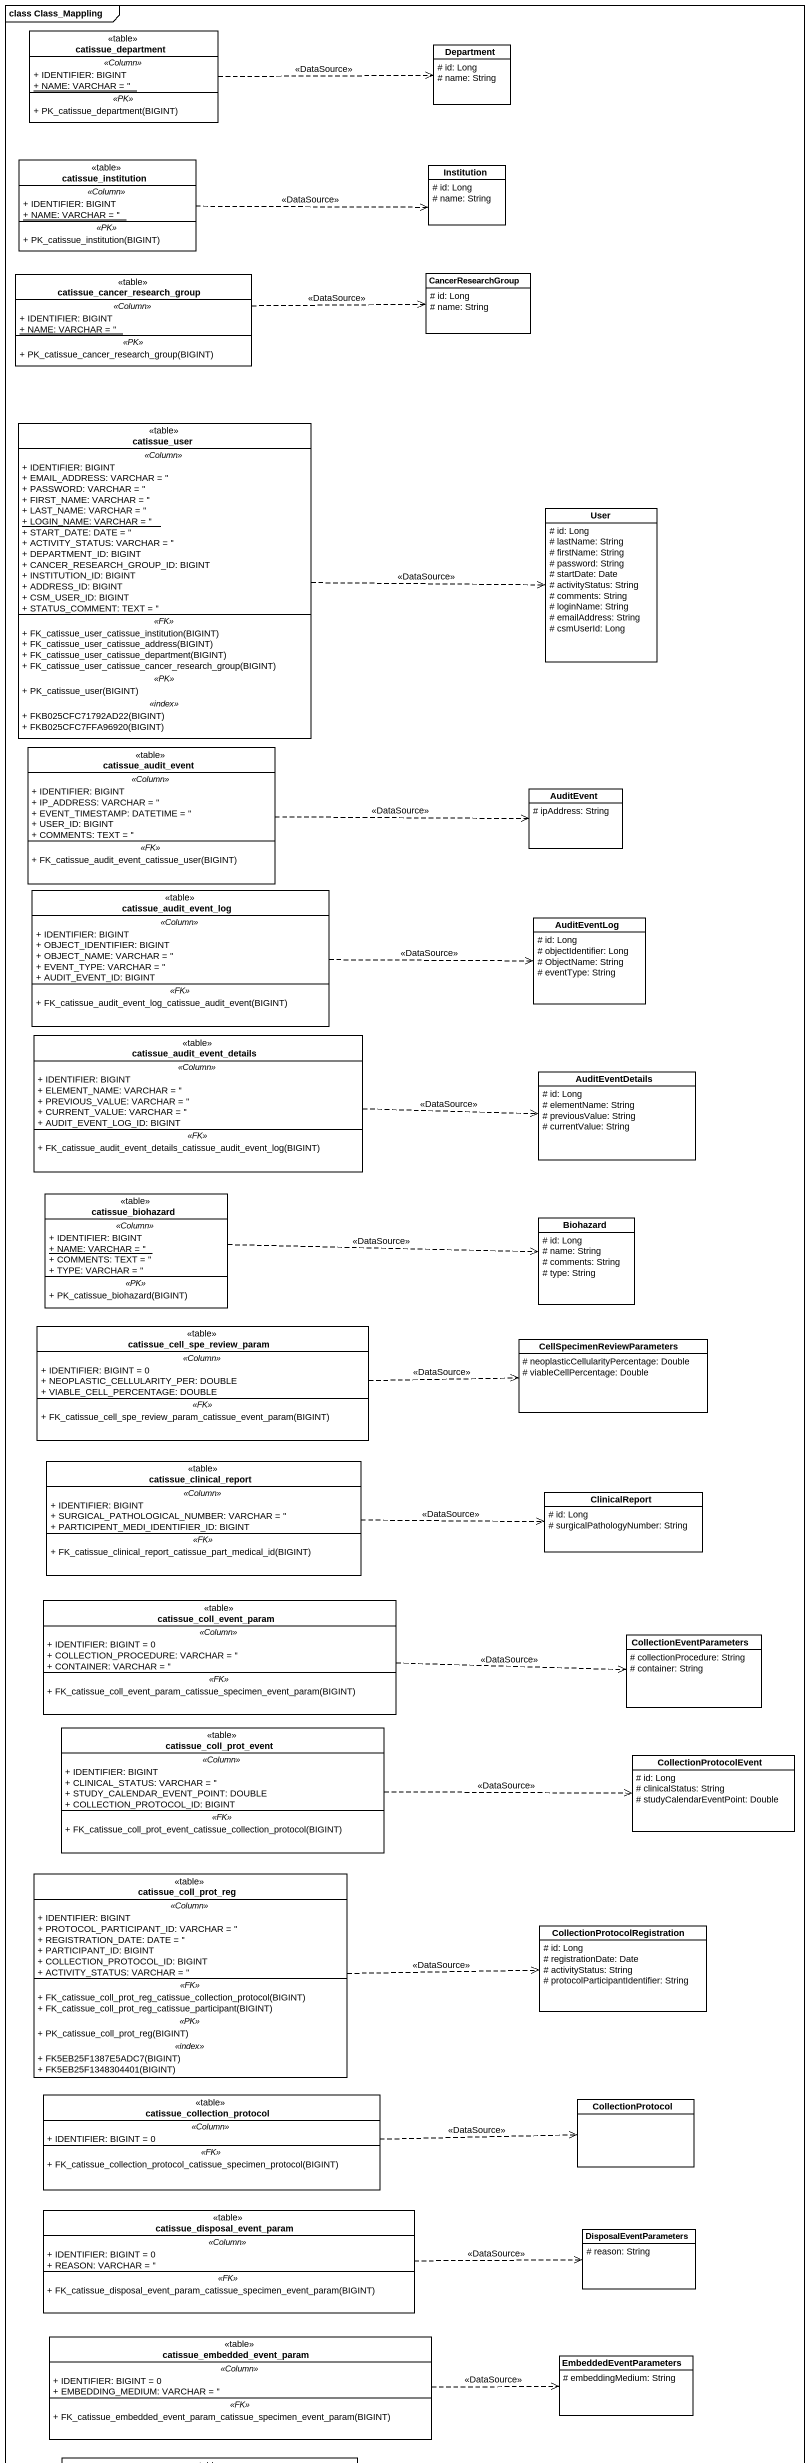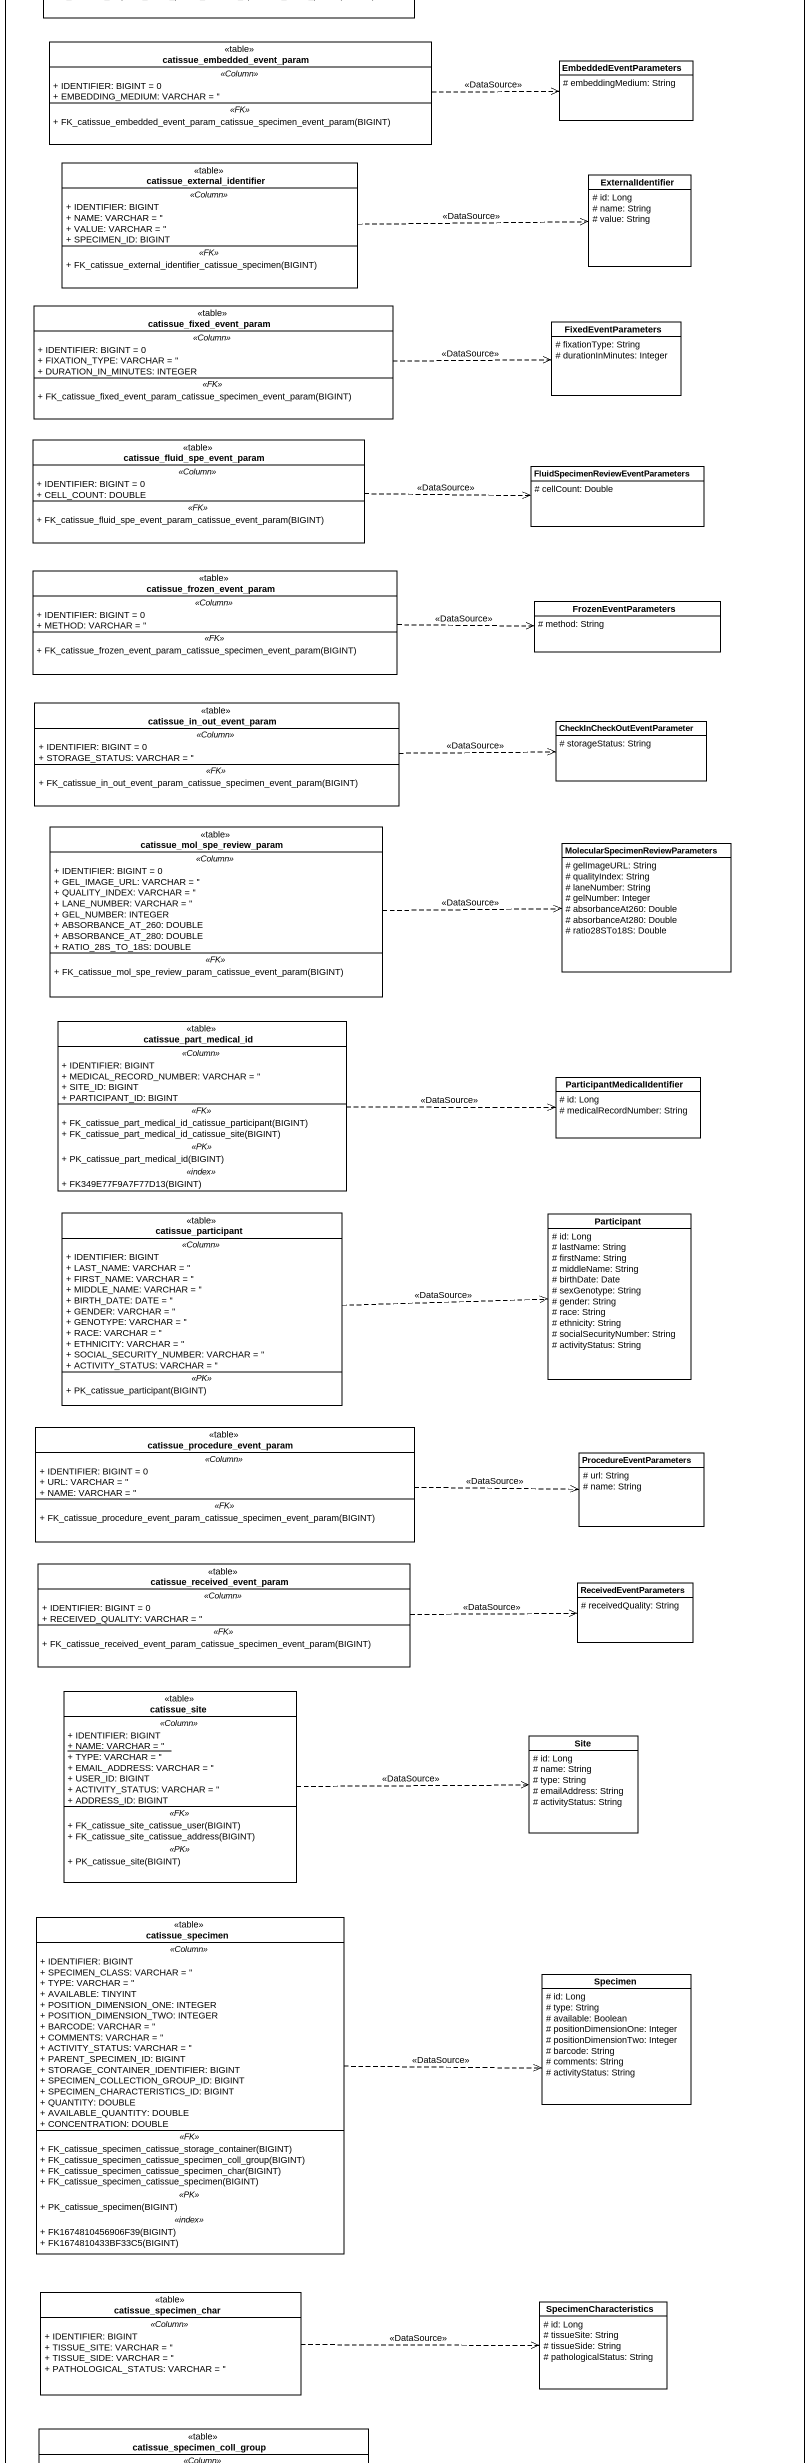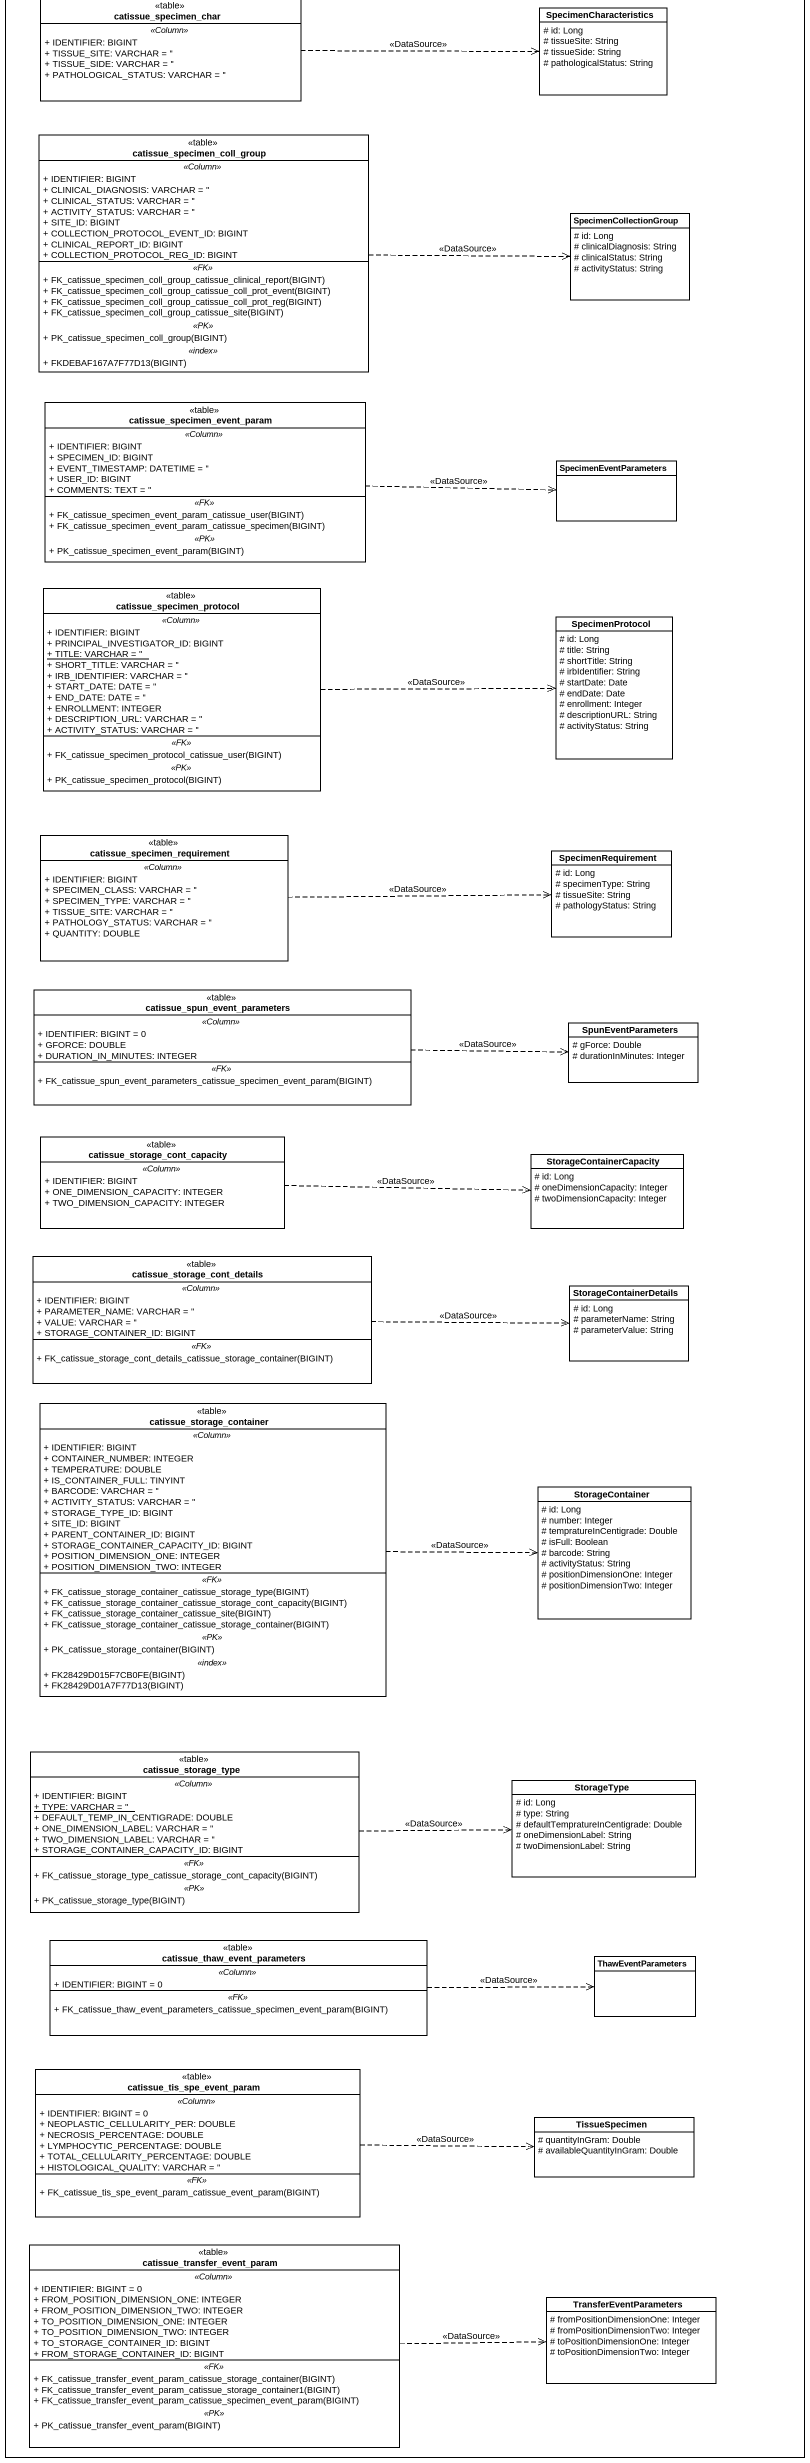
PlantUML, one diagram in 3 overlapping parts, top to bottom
@startuml
mainframe class Class_Mappling
hide circle
hide empty members
skinparam classAttributeIconSize 0
class catissue_department <<table>> {
  .. <<Column>> ..
  + IDENTIFIER: BIGINT
  {static} + NAME: VARCHAR = ''
  .. <<PK>> ..
  + PK_catissue_department(BIGINT)
}
class Department {
  # id: Long
  # name: String
}
class catissue_institution <<table>> {
  .. <<Column>> ..
  + IDENTIFIER: BIGINT
  {static} + NAME: VARCHAR = ''
  .. <<PK>> ..
  + PK_catissue_institution(BIGINT)
}
class Institution {
  # id: Long
  # name: String
}
class "catissue_cancer_research_group" as catissue_cancer_research <<table>> {
  .. <<Column>> ..
  + IDENTIFIER: BIGINT
  {static} + NAME: VARCHAR = ''
  .. <<PK>> ..
  + PK_catissue_cancer_research_group(BIGINT)
}
class CancerResearchGroup {
  # id: Long
  # name: String
}
class catissue_user <<table>> {
  .. <<Column>> ..
  + IDENTIFIER: BIGINT
  + EMAIL_ADDRESS: VARCHAR = ''
  + PASSWORD: VARCHAR = ''
  + FIRST_NAME: VARCHAR = ''
  + LAST_NAME: VARCHAR = ''
  {static} + LOGIN_NAME: VARCHAR = ''
  + START_DATE: DATE = ''
  + ACTIVITY_STATUS: VARCHAR = ''
  + DEPARTMENT_ID: BIGINT
  + CANCER_RESEARCH_GROUP_ID: BIGINT
  + INSTITUTION_ID: BIGINT
  + ADDRESS_ID: BIGINT
  + CSM_USER_ID: BIGINT
  + STATUS_COMMENT: TEXT = ''
  .. <<FK>> ..
  + FK_catissue_user_catissue_institution(BIGINT)
  + FK_catissue_user_catissue_address(BIGINT)
  + FK_catissue_user_catissue_department(BIGINT)
  + FK_catissue_user_catissue_cancer_research_group(BIGINT)
  .. <<PK>> ..
  + PK_catissue_user(BIGINT)
  .. <<index>> ..
  + FKB025CFC71792AD22(BIGINT)
  + FKB025CFC7FFA96920(BIGINT)
}
class User {
  # id: Long
  # lastName: String
  # firstName: String
  # password: String
  # startDate: Date
  # activityStatus: String
  # comments: String
  # loginName: String
  # emailAddress: String
  # csmUserId: Long
}
class catissue_audit_event <<table>> {
  .. <<Column>> ..
  + IDENTIFIER: BIGINT
  + IP_ADDRESS: VARCHAR = ''
  + EVENT_TIMESTAMP: DATETIME = ''
  + USER_ID: BIGINT
  + COMMENTS: TEXT = ''
  .. <<FK>> ..
  + FK_catissue_audit_event_catissue_user(BIGINT)
}
class AuditEvent {
  # ipAddress: String
}
class catissue_audit_event_log <<table>> {
  .. <<Column>> ..
  + IDENTIFIER: BIGINT
  + OBJECT_IDENTIFIER: BIGINT
  + OBJECT_NAME: VARCHAR = ''
  + EVENT_TYPE: VARCHAR = ''
  + AUDIT_EVENT_ID: BIGINT
  .. <<FK>> ..
  + FK_catissue_audit_event_log_catissue_audit_event(BIGINT)
}
class AuditEventLog {
  # id: Long
  # objectIdentifier: Long
  # ObjectName: String
  # eventType: String
}
class catissue_audit_event_details <<table>> {
  .. <<Column>> ..
  + IDENTIFIER: BIGINT
  + ELEMENT_NAME: VARCHAR = ''
  + PREVIOUS_VALUE: VARCHAR = ''
  + CURRENT_VALUE: VARCHAR = ''
  + AUDIT_EVENT_LOG_ID: BIGINT
  .. <<FK>> ..
  + FK_catissue_audit_event_details_catissue_audit_event_log(BIGINT)
}
class AuditEventDetails {
  # id: Long
  # elementName: String
  # previousValue: String
  # currentValue: String
}
class catissue_biohazard <<table>> {
  .. <<Column>> ..
  + IDENTIFIER: BIGINT
  {static} + NAME: VARCHAR = ''
  + COMMENTS: TEXT = ''
  + TYPE: VARCHAR = ''
  .. <<PK>> ..
  + PK_catissue_biohazard(BIGINT)
}
class Biohazard {
  # id: Long
  # name: String
  # comments: String
  # type: String
}
class "catissue_cell_spe_review_param" as catissue_cell_spe_review <<table>> {
  .. <<Column>> ..
  + IDENTIFIER: BIGINT = 0
  + NEOPLASTIC_CELLULARITY_PER: DOUBLE
  + VIABLE_CELL_PERCENTAGE: DOUBLE
  .. <<FK>> ..
  + FK_catissue_cell_spe_review_param_catissue_event_param(BIGINT)
}
class CellSpecimenReviewParameters {
  # neoplasticCellularityPercentage: Double
  # viableCellPercentage: Double
}
class catissue_clinical_report <<table>> {
  .. <<Column>> ..
  + IDENTIFIER: BIGINT
  + SURGICAL_PATHOLOGICAL_NUMBER: VARCHAR = ''
  + PARTICIPENT_MEDI_IDENTIFIER_ID: BIGINT
  .. <<FK>> ..
  + FK_catissue_clinical_report_catissue_part_medical_id(BIGINT)
}
class ClinicalReport {
  # id: Long
  # surgicalPathologyNumber: String
}
class catissue_coll_event_param <<table>> {
  .. <<Column>> ..
  + IDENTIFIER: BIGINT = 0
  + COLLECTION_PROCEDURE: VARCHAR = ''
  + CONTAINER: VARCHAR = ''
  .. <<FK>> ..
  + FK_catissue_coll_event_param_catissue_specimen_event_param(BIGINT)
}
class CollectionEventParameters {
  # collectionProcedure: String
  # container: String
}
class catissue_coll_prot_event <<table>> {
  .. <<Column>> ..
  + IDENTIFIER: BIGINT
  + CLINICAL_STATUS: VARCHAR = ''
  + STUDY_CALENDAR_EVENT_POINT: DOUBLE
  + COLLECTION_PROTOCOL_ID: BIGINT
  .. <<FK>> ..
  + FK_catissue_coll_prot_event_catissue_collection_protocol(BIGINT)
}
class CollectionProtocolEvent {
  # id: Long
  # clinicalStatus: String
  # studyCalendarEventPoint: Double
}
class catissue_coll_prot_reg <<table>> {
  .. <<Column>> ..
  + IDENTIFIER: BIGINT
  + PROTOCOL_PARTICIPANT_ID: VARCHAR = ''
  + REGISTRATION_DATE: DATE = ''
  + PARTICIPANT_ID: BIGINT
  + COLLECTION_PROTOCOL_ID: BIGINT
  + ACTIVITY_STATUS: VARCHAR = ''
  .. <<FK>> ..
  + FK_catissue_coll_prot_reg_catissue_collection_protocol(BIGINT)
  + FK_catissue_coll_prot_reg_catissue_participant(BIGINT)
  .. <<PK>> ..
  + PK_catissue_coll_prot_reg(BIGINT)
  .. <<index>> ..
  + FK5EB25F1387E5ADC7(BIGINT)
  + FK5EB25F1348304401(BIGINT)
}
class "CollectionProtocolRegistration" as CollectionProtocolRegistrati {
  # id: Long
  # registrationDate: Date
  # activityStatus: String
  # protocolParticipantIdentifier: String
}
class catissue_collection_protocol <<table>> {
  .. <<Column>> ..
  + IDENTIFIER: BIGINT = 0
  .. <<FK>> ..
  + FK_catissue_collection_protocol_catissue_specimen_protocol(BIGINT)
}
class CollectionProtocol
class "catissue_disposal_event_param" as catissue_disposal_event <<table>> {
  .. <<Column>> ..
  + IDENTIFIER: BIGINT = 0
  + REASON: VARCHAR = ''
  .. <<FK>> ..
  + FK_catissue_disposal_event_param_catissue_specimen_event_param(BIGINT)
}
class DisposalEventParameters {
  # reason: String
}
class "catissue_embedded_event_param" as catissue_embedded_event <<table>> {
  .. <<Column>> ..
  + IDENTIFIER: BIGINT = 0
  + EMBEDDING_MEDIUM: VARCHAR = ''
  .. <<FK>> ..
  + FK_catissue_embedded_event_param_catissue_specimen_event_param(BIGINT)
}
class EmbeddedEventParameters {
  # embeddingMedium: String
}
class catissue_external_identifier <<table>> {
  .. <<Column>> ..
  + IDENTIFIER: BIGINT
  + NAME: VARCHAR = ''
  + VALUE: VARCHAR = ''
  + SPECIMEN_ID: BIGINT
  .. <<FK>> ..
  + FK_catissue_external_identifier_catissue_specimen(BIGINT)
}
class ExternalIdentifier {
  # id: Long
  # name: String
  # value: String
}
class catissue_fixed_event_param <<table>> {
  .. <<Column>> ..
  + IDENTIFIER: BIGINT = 0
  + FIXATION_TYPE: VARCHAR = ''
  + DURATION_IN_MINUTES: INTEGER
  .. <<FK>> ..
  + FK_catissue_fixed_event_param_catissue_specimen_event_param(BIGINT)
}
class FixedEventParameters {
  # fixationType: String
  # durationInMinutes: Integer
}
class "catissue_fluid_spe_event_param" as catissue_fluid_spe_event <<table>> {
  .. <<Column>> ..
  + IDENTIFIER: BIGINT = 0
  + CELL_COUNT: DOUBLE
  .. <<FK>> ..
  + FK_catissue_fluid_spe_event_param_catissue_event_param(BIGINT)
}
class "FluidSpecimenReviewEventParameters" as FluidSpecimenReviewEventPara {
  # cellCount: Double
}
class catissue_frozen_event_param <<table>> {
  .. <<Column>> ..
  + IDENTIFIER: BIGINT = 0
  + METHOD: VARCHAR = ''
  .. <<FK>> ..
  + FK_catissue_frozen_event_param_catissue_specimen_event_param(BIGINT)
}
class FrozenEventParameters {
  # method: String
}
class catissue_in_out_event_param <<table>> {
  .. <<Column>> ..
  + IDENTIFIER: BIGINT = 0
  + STORAGE_STATUS: VARCHAR = ''
  .. <<FK>> ..
  + FK_catissue_in_out_event_param_catissue_specimen_event_param(BIGINT)
}
class "CheckInCheckOutEventParameter" as CheckInCheckOutEventParamete {
  # storageStatus: String
}
class "catissue_mol_spe_review_param" as catissue_mol_spe_review <<table>> {
  .. <<Column>> ..
  + IDENTIFIER: BIGINT = 0
  + GEL_IMAGE_URL: VARCHAR = ''
  + QUALITY_INDEX: VARCHAR = ''
  + LANE_NUMBER: VARCHAR = ''
  + GEL_NUMBER: INTEGER
  + ABSORBANCE_AT_260: DOUBLE
  + ABSORBANCE_AT_280: DOUBLE
  + RATIO_28S_TO_18S: DOUBLE
  .. <<FK>> ..
  + FK_catissue_mol_spe_review_param_catissue_event_param(BIGINT)
}
class "MolecularSpecimenReviewParameters" as MolecularSpecimenReviewParam {
  # gelImageURL: String
  # qualityIndex: String
  # laneNumber: String
  # gelNumber: Integer
  # absorbanceAt260: Double
  # absorbanceAt280: Double
  # ratio28STo18S: Double
}
class catissue_part_medical_id <<table>> {
  .. <<Column>> ..
  + IDENTIFIER: BIGINT
  + MEDICAL_RECORD_NUMBER: VARCHAR = ''
  + SITE_ID: BIGINT
  + PARTICIPANT_ID: BIGINT
  .. <<FK>> ..
  + FK_catissue_part_medical_id_catissue_participant(BIGINT)
  + FK_catissue_part_medical_id_catissue_site(BIGINT)
  .. <<PK>> ..
  + PK_catissue_part_medical_id(BIGINT)
  .. <<index>> ..
  + FK349E77F9A7F77D13(BIGINT)
}
class ParticipantMedicalIdentifier {
  # id: Long
  # medicalRecordNumber: String
}
class catissue_participant <<table>> {
  .. <<Column>> ..
  + IDENTIFIER: BIGINT
  + LAST_NAME: VARCHAR = ''
  + FIRST_NAME: VARCHAR = ''
  + MIDDLE_NAME: VARCHAR = ''
  + BIRTH_DATE: DATE = ''
  + GENDER: VARCHAR = ''
  + GENOTYPE: VARCHAR = ''
  + RACE: VARCHAR = ''
  + ETHNICITY: VARCHAR = ''
  + SOCIAL_SECURITY_NUMBER: VARCHAR = ''
  + ACTIVITY_STATUS: VARCHAR = ''
  .. <<PK>> ..
  + PK_catissue_participant(BIGINT)
}
class "Participant" as Participant_ {
  # id: Long
  # lastName: String
  # firstName: String
  # middleName: String
  # birthDate: Date
  # sexGenotype: String
  # gender: String
  # race: String
  # ethnicity: String
  # socialSecurityNumber: String
  # activityStatus: String
}
class "catissue_procedure_event_param" as catissue_procedure_event <<table>> {
  .. <<Column>> ..
  + IDENTIFIER: BIGINT = 0
  + URL: VARCHAR = ''
  + NAME: VARCHAR = ''
  .. <<FK>> ..
  + FK_catissue_procedure_event_param_catissue_specimen_event_param(BIGINT)
}
class ProcedureEventParameters {
  # url: String
  # name: String
}
class "catissue_received_event_param" as catissue_received_event <<table>> {
  .. <<Column>> ..
  + IDENTIFIER: BIGINT = 0
  + RECEIVED_QUALITY: VARCHAR = ''
  .. <<FK>> ..
  + FK_catissue_received_event_param_catissue_specimen_event_param(BIGINT)
}
class ReceivedEventParameters {
  # receivedQuality: String
}
class catissue_site <<table>> {
  .. <<Column>> ..
  + IDENTIFIER: BIGINT
  {static} + NAME: VARCHAR = ''
  + TYPE: VARCHAR = ''
  + EMAIL_ADDRESS: VARCHAR = ''
  + USER_ID: BIGINT
  + ACTIVITY_STATUS: VARCHAR = ''
  + ADDRESS_ID: BIGINT
  .. <<FK>> ..
  + FK_catissue_site_catissue_user(BIGINT)
  + FK_catissue_site_catissue_address(BIGINT)
  .. <<PK>> ..
  + PK_catissue_site(BIGINT)
}
class Site {
  # id: Long
  # name: String
  # type: String
  # emailAddress: String
  # activityStatus: String
}
class catissue_specimen <<table>> {
  .. <<Column>> ..
  + IDENTIFIER: BIGINT
  + SPECIMEN_CLASS: VARCHAR = ''
  + TYPE: VARCHAR = ''
  + AVAILABLE: TINYINT
  + POSITION_DIMENSION_ONE: INTEGER
  + POSITION_DIMENSION_TWO: INTEGER
  + BARCODE: VARCHAR = ''
  + COMMENTS: VARCHAR = ''
  + ACTIVITY_STATUS: VARCHAR = ''
  + PARENT_SPECIMEN_ID: BIGINT
  + STORAGE_CONTAINER_IDENTIFIER: BIGINT
  + SPECIMEN_COLLECTION_GROUP_ID: BIGINT
  + SPECIMEN_CHARACTERISTICS_ID: BIGINT
  + QUANTITY: DOUBLE
  + AVAILABLE_QUANTITY: DOUBLE
  + CONCENTRATION: DOUBLE
  .. <<FK>> ..
  + FK_catissue_specimen_catissue_storage_container(BIGINT)
  + FK_catissue_specimen_catissue_specimen_coll_group(BIGINT)
  + FK_catissue_specimen_catissue_specimen_char(BIGINT)
  + FK_catissue_specimen_catissue_specimen(BIGINT)
  .. <<PK>> ..
  + PK_catissue_specimen(BIGINT)
  .. <<index>> ..
  + FK1674810456906F39(BIGINT)
  + FK1674810433BF33C5(BIGINT)
}
class Specimen {
  # id: Long
  # type: String
  # available: Boolean
  # positionDimensionOne: Integer
  # positionDimensionTwo: Integer
  # barcode: String
  # comments: String
  # activityStatus: String
}
class catissue_specimen_char <<table>> {
  .. <<Column>> ..
  + IDENTIFIER: BIGINT
  + TISSUE_SITE: VARCHAR = ''
  + TISSUE_SIDE: VARCHAR = ''
  + PATHOLOGICAL_STATUS: VARCHAR = ''
}
class SpecimenCharacteristics {
  # id: Long
  # tissueSite: String
  # tissueSide: String
  # pathologicalStatus: String
}
class catissue_specimen_coll_group <<table>> {
  .. <<Column>> ..
  + IDENTIFIER: BIGINT
  + CLINICAL_DIAGNOSIS: VARCHAR = ''
  + CLINICAL_STATUS: VARCHAR = ''
  + ACTIVITY_STATUS: VARCHAR = ''
  + SITE_ID: BIGINT
  + COLLECTION_PROTOCOL_EVENT_ID: BIGINT
  + CLINICAL_REPORT_ID: BIGINT
  + COLLECTION_PROTOCOL_REG_ID: BIGINT
  .. <<FK>> ..
  + FK_catissue_specimen_coll_group_catissue_clinical_report(BIGINT)
  + FK_catissue_specimen_coll_group_catissue_coll_prot_event(BIGINT)
  + FK_catissue_specimen_coll_group_catissue_coll_prot_reg(BIGINT)
  + FK_catissue_specimen_coll_group_catissue_site(BIGINT)
  .. <<PK>> ..
  + PK_catissue_specimen_coll_group(BIGINT)
  .. <<index>> ..
  + FKDEBAF167A7F77D13(BIGINT)
}
class SpecimenCollectionGroup {
  # id: Long
  # clinicalDiagnosis: String
  # clinicalStatus: String
  # activityStatus: String
}
class "catissue_specimen_event_param" as catissue_specimen_event <<table>> {
  .. <<Column>> ..
  + IDENTIFIER: BIGINT
  + SPECIMEN_ID: BIGINT
  + EVENT_TIMESTAMP: DATETIME = ''
  + USER_ID: BIGINT
  + COMMENTS: TEXT = ''
  .. <<FK>> ..
  + FK_catissue_specimen_event_param_catissue_user(BIGINT)
  + FK_catissue_specimen_event_param_catissue_specimen(BIGINT)
  .. <<PK>> ..
  + PK_catissue_specimen_event_param(BIGINT)
}
class SpecimenEventParameters
class catissue_specimen_protocol <<table>> {
  .. <<Column>> ..
  + IDENTIFIER: BIGINT
  + PRINCIPAL_INVESTIGATOR_ID: BIGINT
  {static} + TITLE: VARCHAR = ''
  + SHORT_TITLE: VARCHAR = ''
  + IRB_IDENTIFIER: VARCHAR = ''
  + START_DATE: DATE = ''
  + END_DATE: DATE = ''
  + ENROLLMENT: INTEGER
  + DESCRIPTION_URL: VARCHAR = ''
  + ACTIVITY_STATUS: VARCHAR = ''
  .. <<FK>> ..
  + FK_catissue_specimen_protocol_catissue_user(BIGINT)
  .. <<PK>> ..
  + PK_catissue_specimen_protocol(BIGINT)
}
class SpecimenProtocol {
  # id: Long
  # title: String
  # shortTitle: String
  # irbIdentifier: String
  # startDate: Date
  # endDate: Date
  # enrollment: Integer
  # descriptionURL: String
  # activityStatus: String
}
class "catissue_specimen_requirement" as catissue_specimen_2 <<table>> {
  .. <<Column>> ..
  + IDENTIFIER: BIGINT
  + SPECIMEN_CLASS: VARCHAR = ''
  + SPECIMEN_TYPE: VARCHAR = ''
  + TISSUE_SITE: VARCHAR = ''
  + PATHOLOGY_STATUS: VARCHAR = ''
  + QUANTITY: DOUBLE
}
class SpecimenRequirement {
  # id: Long
  # specimenType: String
  # tissueSite: String
  # pathologyStatus: String
}
class "catissue_spun_event_parameters" as catissue_spun_event <<table>> {
  .. <<Column>> ..
  + IDENTIFIER: BIGINT = 0
  + GFORCE: DOUBLE
  + DURATION_IN_MINUTES: INTEGER
  .. <<FK>> ..
  + FK_catissue_spun_event_parameters_catissue_specimen_event_param(BIGINT)
}
class SpunEventParameters {
  # gForce: Double
  # durationInMinutes: Integer
}
class "catissue_storage_cont_capacity" as catissue_storage_cont <<table>> {
  .. <<Column>> ..
  + IDENTIFIER: BIGINT
  + ONE_DIMENSION_CAPACITY: INTEGER
  + TWO_DIMENSION_CAPACITY: INTEGER
}
class StorageContainerCapacity {
  # id: Long
  # oneDimensionCapacity: Integer
  # twoDimensionCapacity: Integer
}
class "catissue_storage_cont_details" as catissue_storage_cont_2 <<table>> {
  .. <<Column>> ..
  + IDENTIFIER: BIGINT
  + PARAMETER_NAME: VARCHAR = ''
  + VALUE: VARCHAR = ''
  + STORAGE_CONTAINER_ID: BIGINT
  .. <<FK>> ..
  + FK_catissue_storage_cont_details_catissue_storage_container(BIGINT)
}
class StorageContainerDetails {
  # id: Long
  # parameterName: String
  # parameterValue: String
}
class catissue_storage_container <<table>> {
  .. <<Column>> ..
  + IDENTIFIER: BIGINT
  + CONTAINER_NUMBER: INTEGER
  + TEMPERATURE: DOUBLE
  + IS_CONTAINER_FULL: TINYINT
  + BARCODE: VARCHAR = ''
  + ACTIVITY_STATUS: VARCHAR = ''
  + STORAGE_TYPE_ID: BIGINT
  + SITE_ID: BIGINT
  + PARENT_CONTAINER_ID: BIGINT
  + STORAGE_CONTAINER_CAPACITY_ID: BIGINT
  + POSITION_DIMENSION_ONE: INTEGER
  + POSITION_DIMENSION_TWO: INTEGER
  .. <<FK>> ..
  + FK_catissue_storage_container_catissue_storage_type(BIGINT)
  + FK_catissue_storage_container_catissue_storage_cont_capacity(BIGINT)
  + FK_catissue_storage_container_catissue_site(BIGINT)
  + FK_catissue_storage_container_catissue_storage_container(BIGINT)
  .. <<PK>> ..
  + PK_catissue_storage_container(BIGINT)
  .. <<index>> ..
  + FK28429D015F7CB0FE(BIGINT)
  + FK28429D01A7F77D13(BIGINT)
}
class StorageContainer {
  # id: Long
  # number: Integer
  # tempratureInCentigrade: Double
  # isFull: Boolean
  # barcode: String
  # activityStatus: String
  # positionDimensionOne: Integer
  # positionDimensionTwo: Integer
}
class catissue_storage_type <<table>> {
  .. <<Column>> ..
  + IDENTIFIER: BIGINT
  {static} + TYPE: VARCHAR = ''
  + DEFAULT_TEMP_IN_CENTIGRADE: DOUBLE
  + ONE_DIMENSION_LABEL: VARCHAR = ''
  + TWO_DIMENSION_LABEL: VARCHAR = ''
  + STORAGE_CONTAINER_CAPACITY_ID: BIGINT
  .. <<FK>> ..
  + FK_catissue_storage_type_catissue_storage_cont_capacity(BIGINT)
  .. <<PK>> ..
  + PK_catissue_storage_type(BIGINT)
}
class StorageType {
  # id: Long
  # type: String
  # defaultTempratureInCentigrade: Double
  # oneDimensionLabel: String
  # twoDimensionLabel: String
}
class "catissue_thaw_event_parameters" as catissue_thaw_event <<table>> {
  .. <<Column>> ..
  + IDENTIFIER: BIGINT = 0
  .. <<FK>> ..
  + FK_catissue_thaw_event_parameters_catissue_specimen_event_param(BIGINT)
}
class ThawEventParameters
class catissue_tis_spe_event_param <<table>> {
  .. <<Column>> ..
  + IDENTIFIER: BIGINT = 0
  + NEOPLASTIC_CELLULARITY_PER: DOUBLE
  + NECROSIS_PERCENTAGE: DOUBLE
  + LYMPHOCYTIC_PERCENTAGE: DOUBLE
  + TOTAL_CELLULARITY_PERCENTAGE: DOUBLE
  + HISTOLOGICAL_QUALITY: VARCHAR = ''
  .. <<FK>> ..
  + FK_catissue_tis_spe_event_param_catissue_event_param(BIGINT)
}
class TissueSpecimen {
  # quantityInGram: Double
  # availableQuantityInGram: Double
}
class "catissue_transfer_event_param" as catissue_transfer_event <<table>> {
  .. <<Column>> ..
  + IDENTIFIER: BIGINT = 0
  + FROM_POSITION_DIMENSION_ONE: INTEGER
  + FROM_POSITION_DIMENSION_TWO: INTEGER
  + TO_POSITION_DIMENSION_ONE: INTEGER
  + TO_POSITION_DIMENSION_TWO: INTEGER
  + TO_STORAGE_CONTAINER_ID: BIGINT
  + FROM_STORAGE_CONTAINER_ID: BIGINT
  .. <<FK>> ..
  + FK_catissue_transfer_event_param_catissue_storage_container(BIGINT)
  + FK_catissue_transfer_event_param_catissue_storage_container1(BIGINT)
  + FK_catissue_transfer_event_param_catissue_specimen_event_param(BIGINT)
  .. <<PK>> ..
  + PK_catissue_transfer_event_param(BIGINT)
}
class TransferEventParameters {
  # fromPositionDimensionOne: Integer
  # fromPositionDimensionTwo: Integer
  # toPositionDimensionOne: Integer
  # toPositionDimensionTwo: Integer
}
catissue_department .right.> Department : <<DataSource>>
catissue_institution .right.> Institution : <<DataSource>>
catissue_cancer_research .right.> CancerResearchGroup : <<DataSource>>
catissue_user .right.> User : <<DataSource>>
catissue_audit_event .right.> AuditEvent : <<DataSource>>
catissue_audit_event_log .right.> AuditEventLog : <<DataSource>>
catissue_audit_event_details .right.> AuditEventDetails : <<DataSource>>
catissue_biohazard .right.> Biohazard : <<DataSource>>
catissue_cell_spe_review .right.> CellSpecimenReviewParameters : <<DataSource>>
catissue_clinical_report .right.> ClinicalReport : <<DataSource>>
catissue_coll_event_param .right.> CollectionEventParameters : <<DataSource>>
catissue_coll_prot_event .right.> CollectionProtocolEvent : <<DataSource>>
catissue_coll_prot_reg .right.> CollectionProtocolRegistrati : <<DataSource>>
catissue_collection_protocol .right.> CollectionProtocol : <<DataSource>>
catissue_disposal_event .right.> DisposalEventParameters : <<DataSource>>
catissue_embedded_event .right.> EmbeddedEventParameters : <<DataSource>>
catissue_external_identifier .right.> ExternalIdentifier : <<DataSource>>
catissue_fixed_event_param .right.> FixedEventParameters : <<DataSource>>
catissue_fluid_spe_event .right.> FluidSpecimenReviewEventPara : <<DataSource>>
catissue_frozen_event_param .right.> FrozenEventParameters : <<DataSource>>
catissue_in_out_event_param .right.> CheckInCheckOutEventParamete : <<DataSource>>
catissue_mol_spe_review .right.> MolecularSpecimenReviewParam : <<DataSource>>
catissue_part_medical_id .right.> ParticipantMedicalIdentifier : <<DataSource>>
catissue_participant .right.> Participant_ : <<DataSource>>
catissue_procedure_event .right.> ProcedureEventParameters : <<DataSource>>
catissue_received_event .right.> ReceivedEventParameters : <<DataSource>>
catissue_site .right.> Site : <<DataSource>>
catissue_specimen .right.> Specimen : <<DataSource>>
catissue_specimen_char .right.> SpecimenCharacteristics : <<DataSource>>
catissue_specimen_coll_group .right.> SpecimenCollectionGroup : <<DataSource>>
catissue_specimen_event .right.> SpecimenEventParameters : <<DataSource>>
catissue_specimen_protocol .right.> SpecimenProtocol : <<DataSource>>
catissue_specimen_2 .right.> SpecimenRequirement : <<DataSource>>
catissue_spun_event .right.> SpunEventParameters : <<DataSource>>
catissue_storage_cont .right.> StorageContainerCapacity : <<DataSource>>
catissue_storage_cont_2 .right.> StorageContainerDetails : <<DataSource>>
catissue_storage_container .right.> StorageContainer : <<DataSource>>
catissue_storage_type .right.> StorageType : <<DataSource>>
catissue_thaw_event .right.> ThawEventParameters : <<DataSource>>
catissue_tis_spe_event_param .right.> TissueSpecimen : <<DataSource>>
catissue_transfer_event .right.> TransferEventParameters : <<DataSource>>
@enduml
